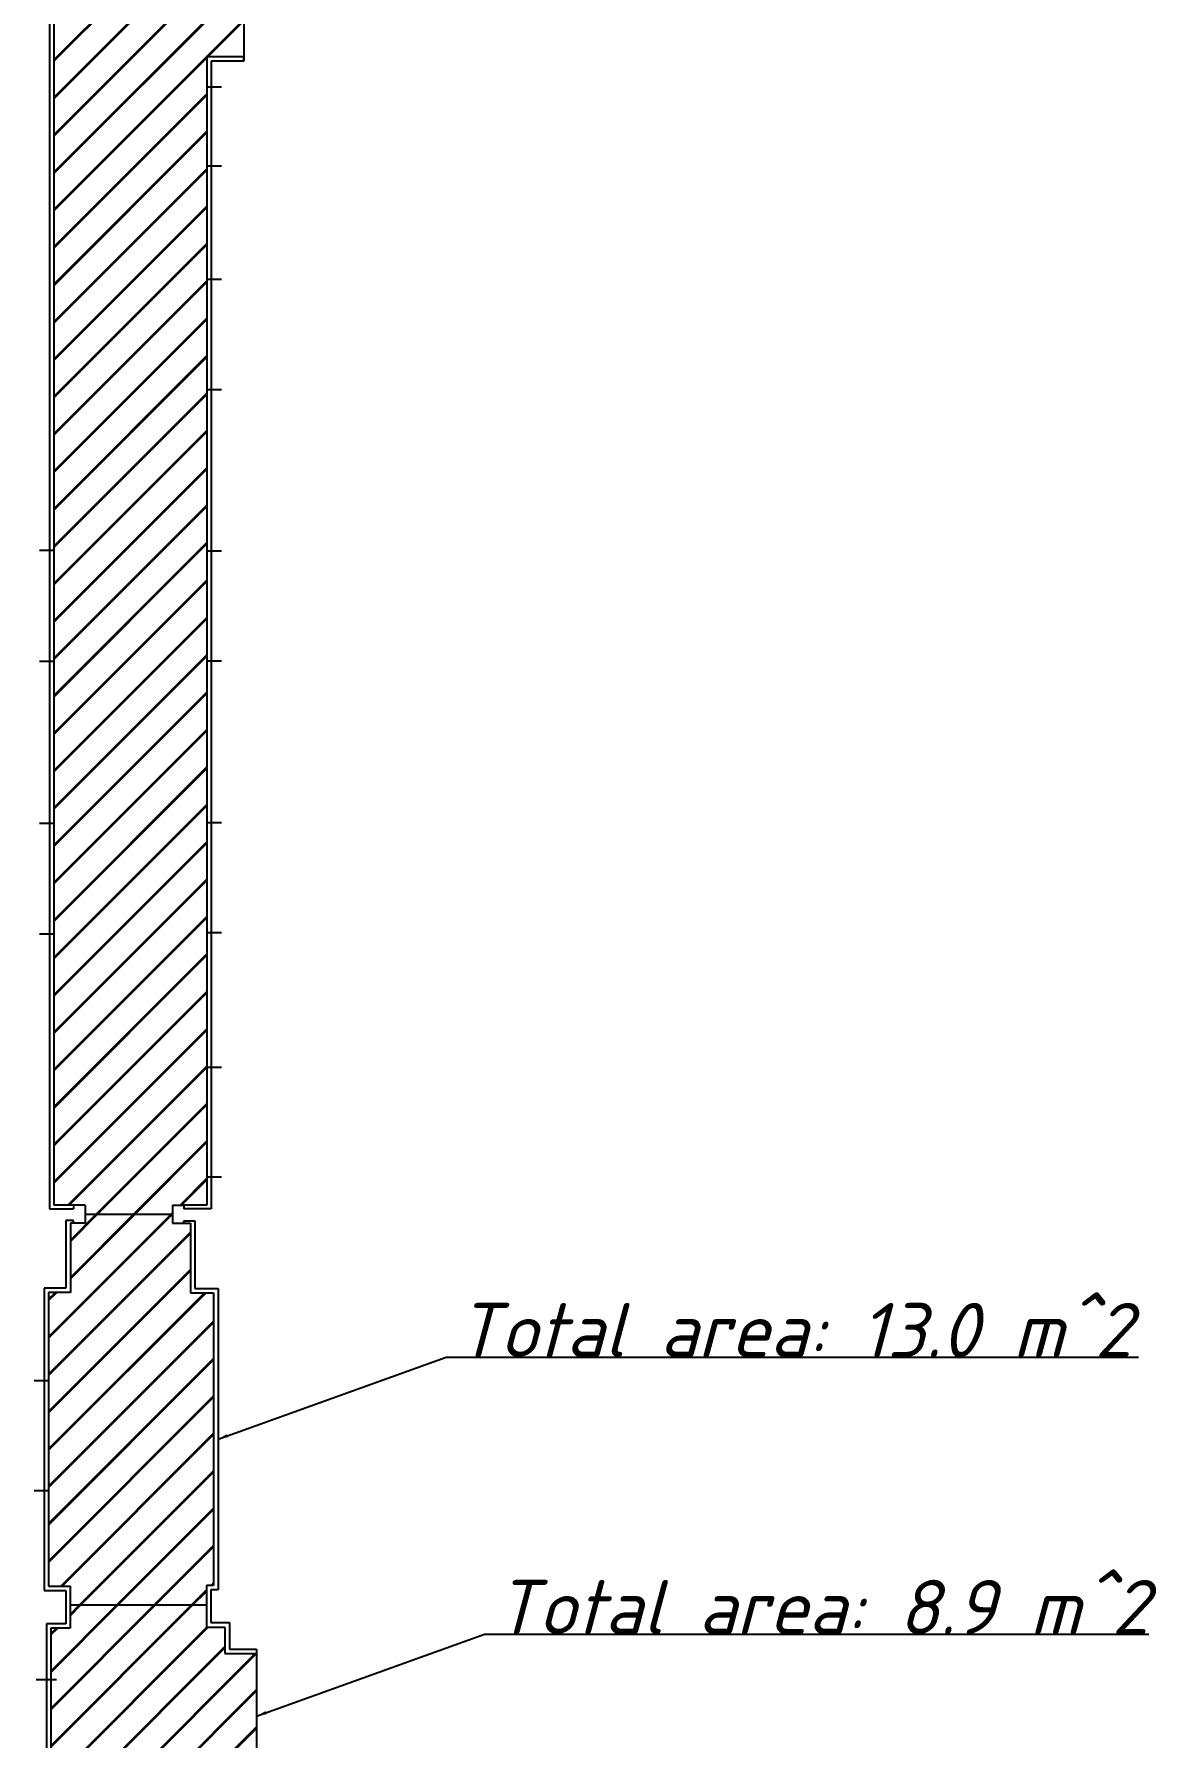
# Model space of a CAD drawing. Header units: millimetres. Extents: x 0 to 135706, y 0 to 79429.
# Drawn here: x 112371 to 128945, y 31591 to 56722 of the extents above; entities that cross this region are included whole.
import ezdxf

# ---------------------------------------------------------------- set-up
doc = ezdxf.new("R2010")
doc.units = ezdxf.units.MM
doc.styles.add('GOST', font='ISOCPEUI.TTF')
doc.styles.get("Standard").update_dxf_attribs({"font": 'Arial.ttf'})
doc.dimstyles.new('Copy of ISO-25', dxfattribs={"dimtxt": 150, "dimasz": 150, "dimexe": 1.25, "dimexo": 0.625, "dimtad": 1, "dimtoh": 1, "dimtxsty": 'Standard', "dimcen": 2.5, "dimadec": 0, "dimazin": 0, "dimtfac": 1, "dimtmove": 0, "dimatfit": 3, "dimfxl": 1, "dimarcsym": 0})
pattern_1 = [(45, (-137410.5, -143.88), (-275.77164, 275.77164), []), (45, (-137390.5, -143.88), (-275.77164, 275.77164), [])]

msp = doc.modelspace()

# ---------------------------------------------------------------- hatches: boundary and pattern name
h = msp.add_hatch()
h.set_pattern_fill('JIS_LC_8', color=3, scale=50)
h.set_pattern_definition(pattern_1)
h.paths.add_polyline_path([(114922.263, 56387.018), (114987.263, 56387.018), (115466.263, 56387.018), (115466.263, 57927.018), (114884.263, 57927.018), (114884.263, 57992.018), (114884.263, 78951.018), (112665.263, 78951.018), (112665.263, 39448.018), (112953.263, 39448.018), (113123.263, 39448.018), (113123.263, 39315.518), (114413.263, 39315.518), (114413.263, 39448.018), (114583.263, 39448.018), (114922.263, 39448.018)])
h = msp.add_hatch()
h.set_pattern_fill('JIS_LC_8', color=2, scale=50)
h.set_pattern_definition(pattern_1)
h.paths.add_polyline_path([(115022.263, 38157.018), (114679.263, 38157.018), (114679.263, 38222.018), (114679.263, 39183.018), (114583.263, 39183.018), (114413.263, 39183.018), (114413.263, 39315.518), (113123.263, 39315.518), (113123.263, 39183.018), (112909.263, 39183.018), (112909.263, 38226.018), (112909.263, 38161.018), (112586.263, 38161.018), (112586.263, 33828.018), (112838.263, 33828.018), (112903.263, 33828.018), (112903.263, 33552.018), (114917.263, 33552.018), (114917.263, 33840.018), (115022.263, 33840.018)])
h = msp.add_hatch()
h.set_pattern_fill('JIS_LC_8', color=1, scale=50)
h.set_pattern_definition(pattern_1)
h.paths.add_polyline_path([(114641.263, 30622.018), (114706.263, 30622.018), (115189.263, 30622.018), (115189.263, 30989.018), (115254.263, 30989.018), (115654.263, 30989.018), (115654.263, 32836.018), (115189.263, 32836.018), (115189.263, 32901.018), (115189.263, 33226.018), (114917.263, 33226.018), (114917.263, 33291.018), (114917.263, 33552.018), (112903.263, 33552.018), (112903.263, 33276.018), (112903.263, 33211.018), (112619.263, 33211.018), (112619.263, 30602.018), (112899.263, 30602.018), (112964.263, 30602.018), (112964.263, 30203.206), (114641.263, 30203.206)])

# ---------------------------------------------------------------- linework, layer by layer
for p, q in [((112665.263, 78951.018), (112665.263, 39448.018)), ((112600.263, 59526.239), (112600.263, 49109.841)), ((115466.263, 57992.018), (115466.263, 56322.018)), ((114987.263, 56387.018), (114922.263, 56387.018)), ((114922.263, 56387.018), (114922.263, 39448.018)), ((115466.263, 56387.018), (114987.263, 56387.018)), ((115466.263, 56322.018), (114987.263, 56322.018)), ((114987.263, 56322.018), (114987.263, 55943.018)), ((115466.263, 56322.018), (115466.263, 56387.018)), ((114922.263, 55943.018), (115137.263, 55943.018)), ((114987.263, 55943.018), (114987.263, 54781.018)), ((114922.263, 54781.018), (115137.263, 54781.018)), ((114987.263, 54781.018), (114987.263, 53107.018)), ((114922.263, 53107.018), (115137.263, 53107.018)), ((114987.263, 53107.018), (114987.263, 51478.018)), ((114922.263, 51478.018), (115137.263, 51478.018)), ((114987.263, 51478.018), (114987.263, 49102.018)), ((112449.925, 49109.841), (112665.263, 49109.841)), ((112600.263, 49109.841), (112600.263, 47471.16)), ((114922.263, 49102.018), (115137.263, 49102.018)), ((114987.263, 49102.018), (114987.263, 47479.018)), ((112449.925, 47471.16), (112665.263, 47471.16)), ((112600.263, 47471.16), (112600.263, 45080.79)), ((114922.263, 47479.018), (115137.263, 47479.018)), ((114987.263, 47479.018), (114987.263, 45095.018)), ((112449.925, 45080.79), (112665.263, 45080.79)), ((112600.263, 45080.79), (112600.263, 43451.129)), ((114922.263, 45095.018), (115137.263, 45095.018)), ((114987.263, 45095.018), (114987.263, 43469.018)), ((112449.925, 43451.129), (112665.263, 43451.129)), ((112600.263, 43451.129), (112600.263, 39395.018)), ((114922.263, 43469.018), (115137.263, 43469.018)), ((114987.263, 43469.018), (114987.263, 41486.018)), ((114922.263, 41486.018), (115137.263, 41486.018)), ((114987.263, 41486.018), (114987.263, 39868.018)), ((114922.263, 39868.018), (115137.263, 39868.018)), ((114987.263, 39868.018), (114987.263, 39395.018)), ((112600.263, 39395.018), (112953.263, 39395.018)), ((112953.263, 39448.018), (112665.263, 39448.018)), ((112953.263, 39224.018), (112839.263, 39224.018)), ((112839.263, 39224.018), (112839.263, 38226.018)), ((113123.263, 39448.018), (112953.263, 39448.018)), ((112953.263, 39448.018), (112953.263, 39395.018)), ((112953.263, 39183.018), (112953.263, 39224.018)), ((113123.263, 39448.018), (113123.263, 39183.018)), ((113123.263, 39315.518), (114413.263, 39315.518)), ((114413.263, 39448.018), (114583.263, 39448.018)), ((114413.263, 39448.018), (114413.263, 39183.018)), ((114583.263, 39448.018), (114583.263, 39395.018)), ((114922.263, 39448.018), (114583.263, 39448.018)), ((114987.263, 39395.018), (114583.263, 39395.018)), ((114583.263, 39183.018), (114583.263, 39216.018)), ((114583.263, 39216.018), (114744.263, 39216.018)), ((114744.263, 39216.018), (114744.263, 38222.018)), ((112953.263, 39183.018), (112909.263, 39183.018)), ((112909.263, 39183.018), (112909.263, 38226.018)), ((113123.263, 39183.018), (112953.263, 39183.018)), ((114413.263, 39183.018), (114583.263, 39183.018)), ((114583.263, 39183.018), (114679.263, 39183.018)), ((114679.263, 39183.018), (114679.263, 38222.018)), ((112839.263, 38226.018), (112521.263, 38226.018)), ((112521.263, 38226.018), (112521.263, 36863.018)), ((112909.263, 38226.018), (112909.263, 38161.018)), ((114679.263, 38222.018), (114679.263, 38157.018)), ((114744.263, 38222.018), (115087.263, 38222.018)), ((115087.263, 38222.018), (115087.263, 33775.018)), ((112909.263, 38161.018), (112586.263, 38161.018)), ((112586.263, 38161.018), (112586.263, 33828.018)), ((114679.263, 38157.018), (115022.263, 38157.018)), ((115022.263, 38157.018), (115022.263, 33840.018)), ((112371.263, 36863.018), (112586.263, 36863.018)), ((112521.263, 36863.018), (112521.263, 35241.018)), ((112371.263, 35241.018), (112586.263, 35241.018)), ((112521.263, 35241.018), (112521.263, 33763.018)), ((112521.263, 33763.018), (112838.263, 33763.018)), ((112586.263, 33828.018), (112838.263, 33828.018)), ((112838.263, 33828.018), (112903.263, 33828.018)), ((112838.263, 33763.018), (112838.263, 33276.018)), ((112903.263, 33828.018), (112903.263, 33276.018)), ((114982.263, 33840.018), (114917.263, 33840.018)), ((114917.263, 33840.018), (114917.263, 33291.018)), ((115022.263, 33840.018), (114982.263, 33840.018)), ((115087.263, 33775.018), (114982.263, 33775.018)), ((114982.263, 33775.018), (114982.263, 33291.018)), ((112903.118, 33552.018), (114917.268, 33552.018)), ((112838.263, 33276.018), (112554.263, 33276.018)), ((112554.263, 33276.018), (112554.263, 32454.018)), ((112903.263, 33211.018), (112619.263, 33211.018)), ((112619.263, 33211.018), (112619.263, 30602.018)), ((112903.263, 33276.018), (112903.263, 33211.018)), ((114917.263, 33291.018), (114917.263, 33226.018)), ((114917.263, 33226.018), (115189.263, 33226.018)), ((114982.263, 33291.018), (115254.263, 33291.018)), ((115189.263, 33226.018), (115189.263, 32901.018)), ((115254.263, 33291.018), (115254.263, 32901.018)), ((115189.263, 32901.018), (115189.263, 32836.018)), ((115189.263, 32836.018), (115654.263, 32836.018)), ((115254.263, 32901.018), (115654.263, 32901.018)), ((115654.263, 32901.018), (115654.263, 30924.018)), ((112404.263, 32454.018), (112704.263, 32454.018)), ((112554.263, 32454.018), (112554.263, 31403.018))]:
    msp.add_line(p, q)

# ---------------------------------------------------------------- texts
at = {"char_height": 800, "attachment_point": 7, "style": 'GOST'}
for s, insert in [('Total area: 13.0 m^ 2', (118605.513, 37206.959)), ('Total area: 8.9 m^ 2', (119172.513, 33120.959))]:
    msp.add_mtext(s, dxfattribs=dict(at, insert=insert))

# ---------------------------------------------------------------- leaders
at = {"annotation_type": 0, "has_hookline": 1, "hookline_direction": 0}
for points, text_width in [([(115087.263, 35998.518), (118454.888, 37206.334), (118604.888, 37206.334)], 10067.879), ([(115654.263, 31912.518), (119021.888, 33120.334), (119171.888, 33120.334)], 9653.939)]:
    msp.add_leader(points, dimstyle='Copy of ISO-25', dxfattribs=dict(at, text_width=text_width))

doc.saveas('drawing.dxf')
